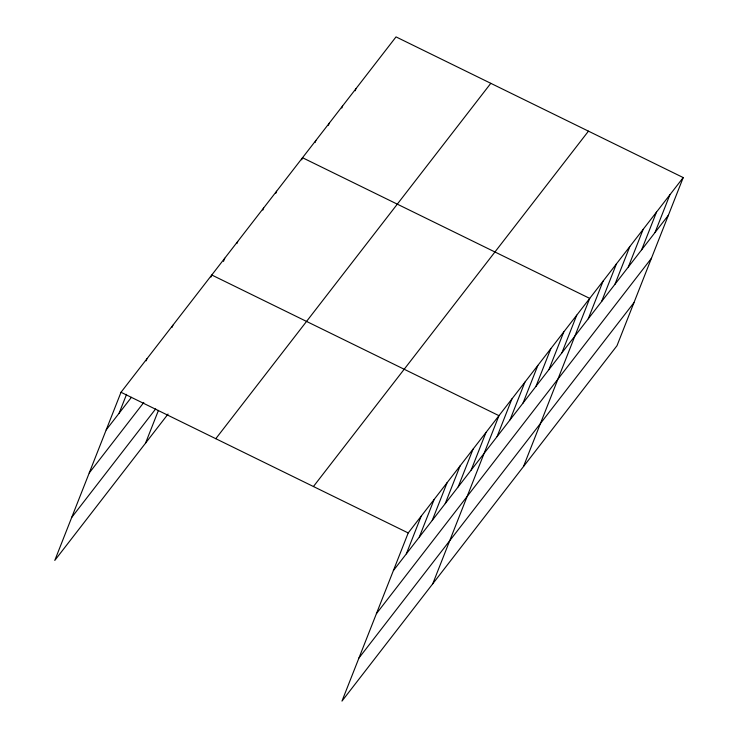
<?xml version="1.0" encoding="UTF-8"?>
<svg xmlns="http://www.w3.org/2000/svg" width="738" height="738" viewBox="0 0 738 738"><rect width="100%" height="100%" fill="white"/><g stroke="black" fill="none" stroke-linecap="round" stroke-linejoin="round"><path stroke-width="1.11" d="M683.222 177.572L408.206 532.947L341.971 701.1L616.986 345.725L683.222 177.572L396.029 36.9L121.014 392.275L54.778 560.428L168.052 414.055M119.141 413.179L126.567 394.35M146.124 360.854L146.945 358.76M172.055 327.349L172.876 325.255M145.534 443.151L158.458 410.346M210.948 277.091L211.769 274.997L498.962 415.669L432.726 583.832M223.503 261.381L224.739 258.245M236.88 243.586L237.701 241.492M262.811 210.081L263.632 207.987M275.772 193.328L276.593 191.234M301.704 159.814L302.525 157.729L589.717 298.401L523.482 466.554M315.061 142.554L315.882 140.469M328.419 125.294L329.24 123.2M341.777 108.034L342.598 105.94M355.135 90.774L355.956 88.68M406.334 553.86L421.167 516.194M419.295 537.098L434.138 499.441M432.265 520.345L447.099 482.689M445.226 503.593L460.069 465.936M458.197 486.84L473.03 449.184M471.158 470.088L485.991 432.422M497.089 436.582L511.923 398.917M510.05 419.83L524.893 382.164M523.021 403.077L537.854 365.411M535.982 386.325L550.825 348.659M548.952 369.572L563.786 331.906M561.913 352.819L576.747 315.154M588.241 318.807L603.075 281.141M601.599 301.547L616.433 263.881M614.957 284.278L629.791 246.621M628.315 267.018L643.149 229.361M641.673 249.758L656.506 212.092M655.03 232.498L669.864 194.832M106.18 429.931L131.429 397.312M89.215 472.993L143.809 402.459M71.743 517.366L155.672 408.907M215.791 438.695L490.807 83.32M313.429 486.526L588.454 131.152M393.372 570.612L668.388 215.238M376.408 613.675L651.423 258.3M358.926 658.038L633.951 302.663M121.014 392.275L408.206 532.947"/></g></svg>
